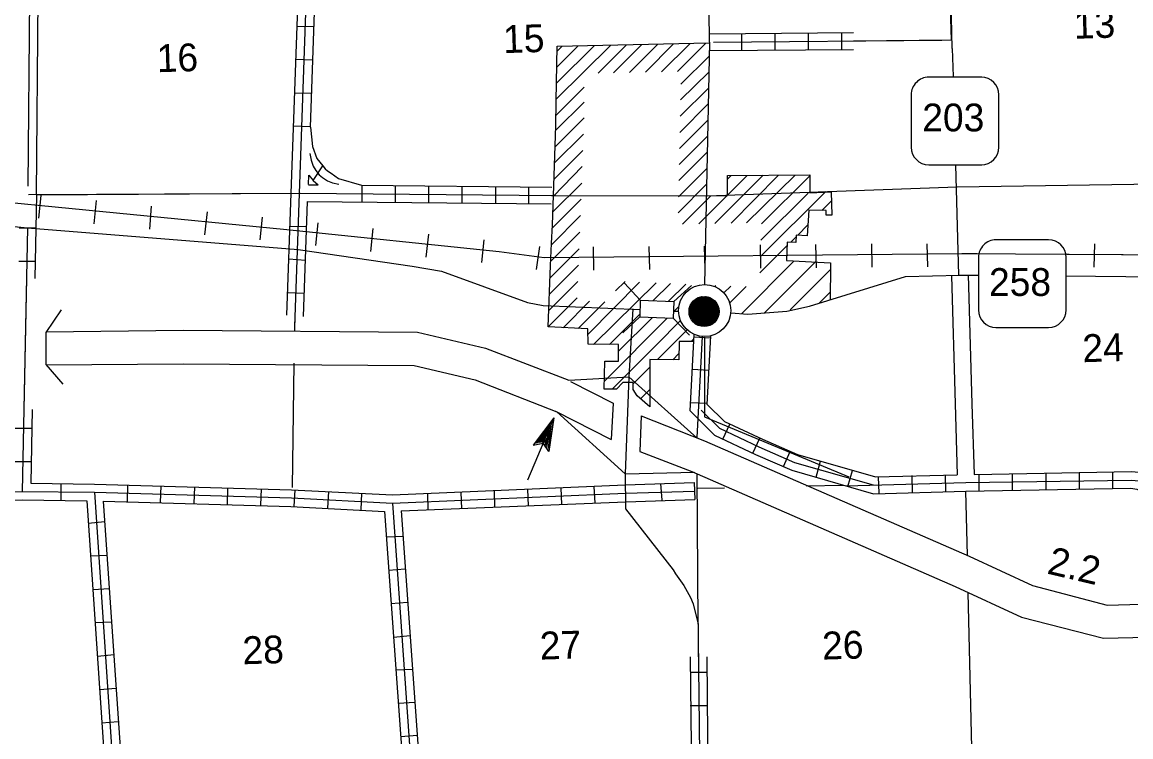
# Model space of a CAD drawing. Extents: x 1557140 to 1961012, y 15613470 to 16163728.
# Drawn here: x 1765511 to 1785437, y 15871036 to 15883892 of the extents above; entities that cross this region are included whole.
import ezdxf

# ---------------------------------------------------------------- set-up
doc = ezdxf.new("R2010")
doc.units = 0
for name, color, linetype in [('L11', 7, 'Continuous'), ('L13', 7, 'Continuous'), ('L14', 7, 'Continuous'), ('L15', 7, 'Continuous'), ('L16', 7, 'Continuous'), ('L18', 7, 'Continuous'), ('L28', 7, 'Continuous'), ('L3', 7, 'Continuous'), ('L4', 7, 'Continuous'), ('L5', 7, 'Continuous'), ('L6', 7, 'Continuous'), ('L8', 7, 'Continuous'), ('L9', 7, 'Continuous')]:
    doc.layers.add(name, color=color, linetype=linetype)

msp = doc.modelspace()

# ---------------------------------------------------------------- linework, layer by layer
at = {"layer": 'L11'}
for p, q in [((1765767, 15880788), (1765811, 15885928)), ((1782212, 15879331), (1782277, 15877026)), ((1782513, 15879347), (1782582, 15877026)), ((1782277, 15877026), (1782313, 15875752)), ((1782582, 15877026), (1782619, 15875757))]:
    msp.add_line(p, q, dxfattribs=at)
at = {"layer": 'L13'}
for p, q in [((1765769, 15880788), (1770347, 15880818)), ((1770412, 15878640), (1770407, 15878333)), ((1770396, 15877758), (1770364, 15875524)), ((1777662, 15873061), (1777645, 15875766)), ((1779604, 15875551), (1780267, 15875566)), ((1777656, 15875509), (1778131, 15875514)), ((1782503, 15874300), (1782471, 15875456)), ((1782714, 15865149), (1782513, 15873634))]:
    msp.add_line(p, q, dxfattribs=at)
at = {"layer": 'L15'}
for p, q in [((1765813, 15880366), (1765855, 15880773)), ((1766806, 15880266), (1766848, 15880683)), ((1767804, 15880166), (1767835, 15880583)), ((1768796, 15880065), (1768839, 15880482)), ((1769789, 15879976), (1769831, 15880382)), ((1770787, 15879875), (1770829, 15880282)), ((1771779, 15879764), (1771822, 15880182)), ((1772772, 15879664), (1772820, 15880081)), ((1773770, 15879569), (1773812, 15879976)), ((1774752, 15879442), (1774815, 15879859)), ((1775787, 15879432), (1775782, 15879849)), ((1776790, 15879442), (1776779, 15879859)), ((1777788, 15879448), (1777777, 15879865)), ((1778786, 15879469), (1778781, 15879886)), ((1779789, 15879474), (1779778, 15879891)), ((1780787, 15879485), (1780782, 15879902)), ((1781790, 15879490), (1781779, 15879907)), ((1784778, 15879485), (1784789, 15879902))]:
    msp.add_line(p, q, dxfattribs=at)
for points in [[(1758015, 15881364), (1770269, 15880160), (1774081, 15879764), (1774895, 15879659), (1782397, 15879733), (1787228, 15879701), (1789932, 15879627)], [(1758015, 15881364), (1770269, 15880160), (1774081, 15879764), (1774895, 15879659), (1782397, 15879733), (1782677, 15879733)], [(1784287, 15879717), (1787228, 15879701), (1789932, 15879627)]]:
    msp.add_lwpolyline(points, dxfattribs=at)
at = {"layer": 'L16'}
for p, q in [((1775126, 15883460), (1777861, 15883517)), ((1777290, 15883005), (1777801, 15883515)), ((1775110, 15882472), (1775126, 15883460)), ((1775111, 15882509), (1776089, 15883480)), ((1775115, 15882794), (1775795, 15883474)), ((1775120, 15883084), (1775504, 15883468)), ((1775125, 15883372), (1775215, 15883462)), ((1775862, 15882975), (1776370, 15883486)), ((1776136, 15882981), (1776647, 15883492)), ((1776427, 15882987), (1776938, 15883498)), ((1776715, 15882993), (1777220, 15883503)), ((1777004, 15882999), (1777515, 15883509)), ((1777347, 15882775), (1777857, 15883281)), ((1777344, 15882494), (1777851, 15882995)), ((1775107, 15882216), (1775613, 15882725)), ((1777335, 15882200), (1777846, 15882705)), ((1775104, 15881948), (1775610, 15882454)), ((1775105, 15882027), (1775110, 15882472)), ((1777330, 15881909), (1777840, 15882420)), ((1775091, 15881650), (1775610, 15882170)), ((1775059, 15880775), (1775105, 15882027)), ((1775080, 15881360), (1775600, 15881879)), ((1777318, 15881333), (1777829, 15881838)), ((1775069, 15881064), (1775589, 15881583)), ((1777312, 15881042), (1777823, 15881553)), ((1775058, 15880764), (1775578, 15881294)), ((1777307, 15880751), (1777818, 15881262)), ((1777671, 15880266), (1778541, 15881135)), ((1777962, 15880271), (1778828, 15881137)), ((1778186, 15880775), (1778189, 15881132)), ((1778188, 15881067), (1778253, 15881133)), ((1778189, 15881132), (1779665, 15881144)), ((1778252, 15880276), (1779106, 15881140)), ((1778531, 15880281), (1779402, 15881142)), ((1778801, 15880265), (1779665, 15881129)), ((1779665, 15881144), (1779665, 15880820)), ((1775049, 15880478), (1775567, 15880997)), ((1777301, 15880460), (1777812, 15880977)), ((1775041, 15880246), (1775059, 15880775)), ((1777381, 15880260), (1777891, 15880770)), ((1777812, 15880768), (1778186, 15880775)), ((1778778, 15879677), (1779953, 15880845)), ((1778789, 15879969), (1779639, 15880818)), ((1779665, 15880820), (1780054, 15880838)), ((1780054, 15880838), (1780063, 15880418)), ((1775039, 15880189), (1775557, 15880706)), ((1779886, 15880504), (1780057, 15880679)), ((1775025, 15879884), (1775547, 15880412)), ((1779649, 15880511), (1779621, 15880050)), ((1779962, 15880502), (1779649, 15880511)), ((1779961, 15880418), (1779962, 15880502)), ((1780063, 15880418), (1779961, 15880418)), ((1775026, 15879912), (1775041, 15880246)), ((1779450, 15880060), (1779633, 15880246)), ((1775012, 15879591), (1775536, 15880115)), ((1779262, 15879936), (1779249, 15879607)), ((1779414, 15879929), (1779262, 15879936)), ((1779326, 15879933), (1779418, 15880027)), ((1779420, 15880062), (1779414, 15879929)), ((1779621, 15880050), (1779420, 15880062)), ((1775001, 15879295), (1775522, 15879817)), ((1775009, 15879513), (1775026, 15879912)), ((1778767, 15879381), (1779260, 15879874)), ((1778437, 15878648), (1779388, 15879599)), ((1778848, 15878656), (1779770, 15879578)), ((1779249, 15879607), (1780041, 15879563)), ((1780041, 15879563), (1780040, 15879513)), ((1774966, 15878409), (1775009, 15879513)), ((1774989, 15878998), (1775510, 15879519)), ((1779313, 15878718), (1780039, 15879444)), ((1780040, 15879513), (1780031, 15878896)), ((1774978, 15878707), (1775498, 15879228)), ((1775680, 15878275), (1776608, 15879217)), ((1775781, 15878095), (1776903, 15879204)), ((1776177, 15879056), (1776349, 15879228)), ((1776854, 15878883), (1777163, 15879192)), ((1777127, 15878871), (1777436, 15879180)), ((1777957, 15879137), (1777976, 15879156)), ((1778123, 15879020), (1778246, 15879143)), ((1778226, 15878840), (1778522, 15879136)), ((1777498, 15878650), (1777798, 15878957)), ((1777498, 15878666), (1777777, 15878957)), ((1777498, 15878677), (1777772, 15878957)), ((1777498, 15878698), (1777746, 15878957)), ((1777498, 15878719), (1777730, 15878957)), ((1777498, 15878724), (1777719, 15878957)), ((1777498, 15878735), (1777703, 15878951)), ((1777503, 15878634), (1777820, 15878957)), ((1777503, 15878640), (1777804, 15878957)), ((1777503, 15878624), (1777830, 15878951)), ((1777503, 15878751), (1777698, 15878951)), ((1777503, 15878693), (1777756, 15878951)), ((1777513, 15878597), (1777857, 15878951)), ((1777513, 15878608), (1777835, 15878951)), ((1777513, 15878777), (1777672, 15878941)), ((1777519, 15878576), (1777872, 15878941)), ((1777519, 15878582), (1777862, 15878941)), ((1777529, 15878566), (1777878, 15878935)), ((1779835, 15878837), (1780033, 15879035)), ((1774966, 15878411), (1775487, 15878931)), ((1775237, 15878396), (1775709, 15878873)), ((1775504, 15878383), (1775981, 15878860)), ((1777216, 15878681), (1777315, 15878780)), ((1777519, 15878809), (1777640, 15878925)), ((1777529, 15878561), (1777888, 15878925)), ((1777540, 15878550), (1777894, 15878925)), ((1777545, 15878539), (1777904, 15878914)), ((1777556, 15878524), (1777920, 15878909)), ((1777556, 15878534), (1777915, 15878909)), ((1777561, 15878518), (1777930, 15878898)), ((1777571, 15878508), (1777936, 15878893)), ((1777582, 15878502), (1777946, 15878883)), ((1777587, 15878492), (1777957, 15878877)), ((1777587, 15878481), (1777957, 15878867)), ((1777598, 15878481), (1777962, 15878867)), ((1777603, 15878476), (1777973, 15878856)), ((1777614, 15878465), (1777978, 15878851)), ((1777619, 15878460), (1777989, 15878840)), ((1777640, 15878460), (1777994, 15878835)), ((1777640, 15878450), (1777994, 15878825)), ((1777645, 15878450), (1778004, 15878814)), ((1777661, 15878450), (1778004, 15878809)), ((1777672, 15878439), (1778015, 15878798)), ((1777677, 15878434), (1778015, 15878782)), ((1777698, 15878434), (1778020, 15878777)), ((1777703, 15878434), (1778020, 15878766)), ((1777714, 15878423), (1778020, 15878751)), ((1777730, 15878423), (1778031, 15878740)), ((1777735, 15878423), (1778031, 15878735)), ((1775976, 15877434), (1777106, 15878570)), ((1776066, 15878095), (1776612, 15878641)), ((1776231, 15877975), (1776838, 15878582)), ((1777756, 15878423), (1778031, 15878719)), ((1777772, 15878423), (1778031, 15878698)), ((1777777, 15878423), (1778031, 15878693)), ((1777798, 15878423), (1778031, 15878677)), ((1777814, 15878423), (1778031, 15878650)), ((1777830, 15878434), (1778031, 15878640)), ((1777846, 15878434), (1778020, 15878619)), ((1777878, 15878450), (1778015, 15878592)), ((1777894, 15878460), (1777994, 15878561)), ((1777920, 15878476), (1777994, 15878550)), ((1775680, 15878374), (1774966, 15878409)), ((1776916, 15878096), (1777339, 15878518)), ((1776930, 15877824), (1777463, 15878357)), ((1777534, 15878148), (1777583, 15878198)), ((1776113, 15877292), (1776916, 15878096)), ((1777205, 15877820), (1777316, 15877930)), ((1776494, 15877388), (1776792, 15877686)), ((1776627, 15877118), (1776792, 15877283))]:
    msp.add_line(p, q, dxfattribs=at)
for points in [[(1776231, 15878093), (1775681, 15878097), (1775680, 15878374)], [(1777581, 15878148), (1777318, 15878150), (1777315, 15877818), (1776792, 15877826), (1776792, 15876970), (1776567, 15877172), (1776491, 15877287), (1776494, 15877412), (1776304, 15877412), (1776190, 15877291), (1775972, 15877293)], [(1775972, 15877293), (1775986, 15877796), (1776231, 15877795), (1776231, 15878093)]]:
    msp.add_lwpolyline(points, dxfattribs=at)
for centre, radius in [((1777777, 15878704), 469), ((1777767, 15878687), 271)]:
    msp.add_circle(centre, radius, dxfattribs=at)
at = {"layer": 'L18'}
for p, q in [((1776621, 15878893), (1776336, 15879199)), ((1777223, 15878867), (1777540, 15879157)), ((1776621, 15878893), (1776610, 15878592)), ((1776621, 15878893), (1777223, 15878867)), ((1777223, 15878867), (1777212, 15878566)), ((1776610, 15878592), (1776304, 15878302)), ((1776610, 15878592), (1777212, 15878566)), ((1777212, 15878566), (1777503, 15878260))]:
    msp.add_line(p, q, dxfattribs=at)
msp.add_lwpolyline([(1766246, 15877383), (1765940, 15877732), (1765940, 15878307), (1766220, 15878719)], dxfattribs=at)
at = {"layer": 'L28'}
for p, q in [((1775064, 15876776), (1774594, 15875651)), ((1775064, 15876776), (1774694, 15876285)), ((1775064, 15876776), (1774979, 15876169)), ((1775032, 15876718), (1774736, 15876316)), ((1775005, 15876649), (1774752, 15876316)), ((1774974, 15876586), (1774789, 15876327)), ((1774990, 15876559), (1774937, 15876248)), ((1775011, 15876633), (1774963, 15876227)), ((1775048, 15876681), (1774974, 15876206)), ((1774937, 15876517), (1774821, 15876332)), ((1774910, 15876433), (1774852, 15876332)), ((1774879, 15876359), (1774863, 15876332)), ((1774963, 15876522), (1774895, 15876385)), ((1774937, 15876485), (1774895, 15876385)), ((1774910, 15876375), (1774895, 15876327)), ((1774932, 15876406), (1774905, 15876290)), ((1774963, 15876507), (1774921, 15876274)), ((1774694, 15876285), (1774873, 15876316)), ((1774979, 15876169), (1774873, 15876316))]:
    msp.add_line(p, q, dxfattribs=at)
at = {"layer": 'L3'}
for p, q in [((1782228, 15883418), (1782207, 15884267)), ((1780451, 15883555), (1782225, 15883571)), ((1782228, 15883418), (1782244, 15882917)), ((1782756, 15882901), (1781806, 15882901)), ((1781489, 15882584), (1781489, 15881644)), ((1783062, 15881644), (1783062, 15882584)), ((1777324, 15881618), (1777835, 15882129)), ((1781806, 15881327), (1782756, 15881327)), ((1782286, 15881327), (1782339, 15879342)), ((1783960, 15879976), (1783015, 15879976)), ((1782698, 15879659), (1782698, 15878719)), ((1784272, 15878719), (1784272, 15879659)), ((1783015, 15878402), (1783960, 15878402))]:
    msp.add_line(p, q, dxfattribs=at)
for points in [[(1775338, 15877452), (1776415, 15877510), (1777640, 15876406)], [(1775122, 15876881), (1776346, 15875767), (1777598, 15875799)]]:
    msp.add_lwpolyline(points, dxfattribs=at)
for centre, start, end in [((1781805, 15882586), 90.0011, 180.0011), ((1782750, 15882586), 0.0011, 90.0011), ((1781805, 15881641), 180.0011, 270.0011), ((1782750, 15881641), 270.0011, 0.0011), ((1783013, 15879660), 90.0011, 180.0011), ((1783958, 15879661), 0.0011, 90.0011), ((1783013, 15878716), 180.0011, 270.0011), ((1783958, 15878716), 270.0011, 0.0011)]:
    msp.add_arc(centre, 315, start, end, dxfattribs=at)
at = {"layer": 'L4'}
for p, q in [((1777862, 15883534), (1777777, 15879173)), ((1782313, 15880931), (1787186, 15881000)), ((1765589, 15879286), (1765542, 15876927)), ((1776489, 15878735), (1776415, 15877510))]:
    msp.add_line(p, q, dxfattribs=at)
for points in [[(1777862, 15883534), (1777835, 15886359), (1777830, 15891650), (1776257, 15896698)], [(1775025, 15880775), (1777820, 15880768), (1782313, 15880931)], [(1776346, 15875767), (1776357, 15875139), (1777212, 15874041), (1777255, 15873968), (1777402, 15873756), (1777524, 15873540), (1777568, 15873431), (1777661, 15873064), (1777661, 15872478)]]:
    msp.add_lwpolyline(points, dxfattribs=at)
at = {"layer": 'L5'}
for p, q in [((1784261, 15879326), (1787242, 15879300)), ((1776415, 15877510), (1776346, 15875767)), ((1776135, 15877040), (1776098, 15876385)), ((1776637, 15876808), (1776610, 15876169))]:
    msp.add_line(p, q, dxfattribs=at)
for points in [[(1778247, 15878661), (1778553, 15878640), (1779256, 15878693), (1779662, 15878782), (1781389, 15879316), (1782360, 15879342)], [(1782360, 15879342), (1782688, 15879342)], [(1765940, 15878323), (1768406, 15878349), (1772619, 15878318), (1773839, 15878027), (1775338, 15877452)], [(1765945, 15877726), (1768406, 15877747), (1772556, 15877716), (1773654, 15877457), (1775122, 15876881)], [(1775364, 15877431), (1776135, 15877040)], [(1775095, 15876897), (1776098, 15876385)], [(1776637, 15876808), (1777777, 15876359), (1782529, 15874289), (1783670, 15873756), (1785011, 15873407), (1786236, 15873439), (1787096, 15873449)], [(1776610, 15876169), (1777545, 15875810), (1782281, 15873740), (1783469, 15873191), (1784947, 15872811), (1786257, 15872842), (1787123, 15872848)]]:
    msp.add_lwpolyline(points, dxfattribs=at)
at = {"layer": 'L6'}
msp.add_line((1739514, 15882684), (1765607, 15880192), dxfattribs=at)
for points in [[(1765607, 15880192), (1770470, 15879801), (1772519, 15879500), (1773047, 15879411), (1774594, 15878851), (1774873, 15878798), (1776621, 15878724)], [(1777223, 15878693), (1777313, 15878693)]]:
    msp.add_lwpolyline(points, dxfattribs=at)
at = {"layer": 'L8'}
for p, q in [((1765618, 15880939), (1765661, 15885929)), ((1770745, 15883809), (1770449, 15883814)), ((1777862, 15883682), (1780450, 15883705)), ((1777936, 15883534), (1782038, 15883566)), ((1778437, 15883682), (1778437, 15883381)), ((1779039, 15883693), (1779039, 15883392)), ((1779636, 15883698), (1779636, 15883402)), ((1780238, 15883698), (1780238, 15883402)), ((1777862, 15883381), (1780450, 15883402)), ((1770729, 15883207), (1770428, 15883218)), ((1770702, 15882610), (1770407, 15882616)), ((1770686, 15882008), (1770386, 15882019)), ((1770740, 15881044), (1770912, 15881307)), ((1771621, 15880657), (1771621, 15880958)), ((1772223, 15880651), (1772223, 15880952)), ((1772820, 15880641), (1772820, 15880942)), ((1773421, 15880641), (1773421, 15880942)), ((1774023, 15880636), (1774023, 15880931)), ((1774620, 15880636), (1774620, 15880931)), ((1765769, 15880788), (1765739, 15879283)), ((1765454, 15880192), (1765755, 15880192)), ((1765607, 15880192), (1765512, 15875451)), ((1770623, 15880208), (1770322, 15880218)), ((1765449, 15879590), (1765745, 15879590)), ((1770602, 15879606), (1770306, 15879627)), ((1770581, 15879009), (1770291, 15879025)), ((1777516, 15876898), (1777588, 15878275)), ((1777587, 15878232), (1777885, 15878216)), ((1777641, 15876418), (1777736, 15878237)), ((1777823, 15877016), (1777887, 15878248)), ((1777556, 15877649), (1777854, 15877634)), ((1777525, 15877053), (1777823, 15877038)), ((1765692, 15876924), (1765665, 15875598)), ((1765386, 15876591), (1765686, 15876591)), ((1778104, 15876393), (1778231, 15876663)), ((1778644, 15876139), (1778771, 15876409)), ((1779194, 15875898), (1779314, 15876171)), ((1765370, 15875989), (1765671, 15875989)), ((1779779, 15875707), (1779862, 15875994)), ((1780353, 15875542), (1780435, 15875829)), ((1782112, 15875451), (1782107, 15875752)), ((1782714, 15875456), (1782714, 15875757)), ((1783311, 15875477), (1783311, 15875773)), ((1783913, 15875482), (1783913, 15875783)), ((1784514, 15875493), (1784514, 15875794)), ((1785111, 15875498), (1785111, 15875799)), ((1766204, 15875593), (1766204, 15875292)), ((1767402, 15875567), (1767397, 15875266)), ((1768004, 15875551), (1767994, 15875250)), ((1776985, 15875593), (1777006, 15875292)), ((1777587, 15875609), (1777603, 15875308)), ((1780914, 15875419), (1780903, 15875715)), ((1781510, 15875435), (1781505, 15875736)), ((1766811, 15875435), (1767170, 15870102)), ((1768606, 15875535), (1768596, 15875234)), ((1769203, 15875514), (1769198, 15875218)), ((1769805, 15875498), (1769794, 15875202)), ((1770412, 15875482), (1770396, 15875181)), ((1771014, 15875451), (1770998, 15875150)), ((1771610, 15875419), (1771595, 15875118)), ((1772798, 15875419), (1772804, 15875118)), ((1773395, 15875440), (1773406, 15875139)), ((1773997, 15875466), (1774002, 15875165)), ((1774594, 15875493), (1774604, 15875192)), ((1775190, 15875514), (1775206, 15875218)), ((1775787, 15875540), (1775803, 15875239)), ((1766674, 15875282), (1767012, 15870250)), ((1766969, 15875276), (1767313, 15870257)), ((1766996, 15874901), (1766695, 15874875)), ((1772054, 15874632), (1772355, 15874648)), ((1767038, 15874300), (1766737, 15874284)), ((1772096, 15874036), (1772397, 15874057)), ((1767080, 15873698), (1766779, 15873682)), ((1772138, 15873434), (1772439, 15873460)), ((1767123, 15873101), (1766822, 15873085)), ((1772186, 15872832), (1772487, 15872858)), ((1767165, 15872510), (1766864, 15872483)), ((1772228, 15872240), (1772529, 15872256)), ((1777519, 15872198), (1777820, 15872198)), ((1767197, 15871908), (1766906, 15871881)), ((1772270, 15871644), (1772571, 15871659)), ((1777519, 15871601), (1777820, 15871601)), ((1767239, 15871306), (1766938, 15871285)), ((1772313, 15871042), (1772614, 15871068))]:
    msp.add_line(p, q, dxfattribs=at)
for points in [[(1770412, 15878418), (1770681, 15886116), (1770829, 15893123), (1770972, 15896634), (1771679, 15902136)], [(1782212, 15883566), (1782128, 15886275), (1781980, 15891565), (1781589, 15896777)], [(1770691, 15882002), (1770829, 15885974)], [(1770347, 15880818), (1770488, 15884831)], [(1770691, 15882002), (1770729, 15881655), (1770808, 15881439), (1770912, 15881307), (1770957, 15881253), (1770998, 15881217), (1771067, 15881174), (1771197, 15881079), (1771609, 15880959)], [(1770680, 15881530), (1770703, 15881407), (1770741, 15881304), (1770788, 15881222), (1770848, 15881148), (1770908, 15881096), (1771001, 15881039), (1771089, 15881004), (1771204, 15880979)], [(1770655, 15880974), (1770661, 15881140)], [(1770661, 15881140), (1770740, 15881044), (1770828, 15880966)], [(1770655, 15880968), (1770828, 15880966)], [(1771609, 15880959), (1775030, 15880924)], [(1765623, 15880794), (1770507, 15880815), (1775095, 15880773)], [(1770269, 15878624), (1770344, 15880818)], [(1770570, 15878597), (1770640, 15880667)], [(1770640, 15880667), (1775019, 15880623)], [(1777777, 15878207), (1777777, 15876792), (1780370, 15875715)], [(1777823, 15877016), (1778131, 15876711), (1778814, 15876391), (1779446, 15876114), (1780849, 15875711)], [(1777516, 15876898), (1777957, 15876461), (1778690, 15876117), (1779344, 15875831), (1780809, 15875410)], [(1777717, 15876910), (1778044, 15876586), (1778752, 15876254), (1779395, 15875972), (1780808, 15875567)], [(1780849, 15875711), (1782313, 15875752)], [(1782619, 15875757), (1785454, 15875810), (1785628, 15875794), (1786035, 15875609), (1786431, 15875598), (1786922, 15875810), (1787355, 15875815)], [(1765665, 15875598), (1766811, 15875583), (1770354, 15875482), (1772165, 15875392), (1776346, 15875567), (1777587, 15875609)], [(1780312, 15875551), (1782471, 15875609), (1785444, 15875656), (1785586, 15875641), (1786003, 15875456), (1786452, 15875451), (1786954, 15875656), (1787355, 15875667)], [(1757930, 15875424), (1765512, 15875451), (1766811, 15875435), (1770349, 15875334), (1772165, 15875239), (1776357, 15875419), (1777598, 15875456)], [(1780809, 15875410), (1782471, 15875456), (1785438, 15875509), (1785544, 15875493), (1785972, 15875308), (1786479, 15875297), (1786985, 15875509), (1787355, 15875514)], [(1757930, 15875276), (1765512, 15875297), (1766674, 15875282)], [(1766969, 15875276), (1770338, 15875181), (1772022, 15875092)], [(1772165, 15875239), (1772529, 15870118), (1772904, 15864785)], [(1772323, 15875102), (1776362, 15875266), (1777603, 15875308)], [(1772022, 15875092), (1772371, 15870257)], [(1772323, 15875102), (1772672, 15870239)], [(1777661, 15872800), (1777688, 15870202), (1777798, 15864890), (1777630, 15859668), (1777756, 15854489), (1777746, 15848982)], [(1777517, 15872478), (1777540, 15870350)], [(1777817, 15872478), (1777835, 15870350)]]:
    msp.add_lwpolyline(points, dxfattribs=at)
at = {"layer": 'L9'}
msp.add_lwpolyline([(1765769, 15880788), (1770353, 15880818)], dxfattribs=at)

# ---------------------------------------------------------------- texts
at = {"layer": 'L14'}
for s, p in [('13', (1784419, 15883592)), ('15', (1774161, 15883334)), ('16', (1767936, 15882990)), ('24', (1784573, 15877774)), ('28', (1769477, 15872341)), ('27', (1774821, 15872425)), ('26', (1779895, 15872425))]:
    msp.add_text(s, height=500, rotation=1.7657, dxfattribs=at).set_placement(p)
at = {"layer": 'L28'}
msp.add_text('2.2', height=500, rotation=346.7063, dxfattribs=at).set_placement((1783913, 15873977))
at = {"layer": 'L3'}
for s, p in [('203', (1781688, 15881927)), ('258', (1782888, 15878967))]:
    msp.add_text(s, height=500, rotation=360, dxfattribs=at).set_placement(p)

doc.saveas('drawing.dxf')
